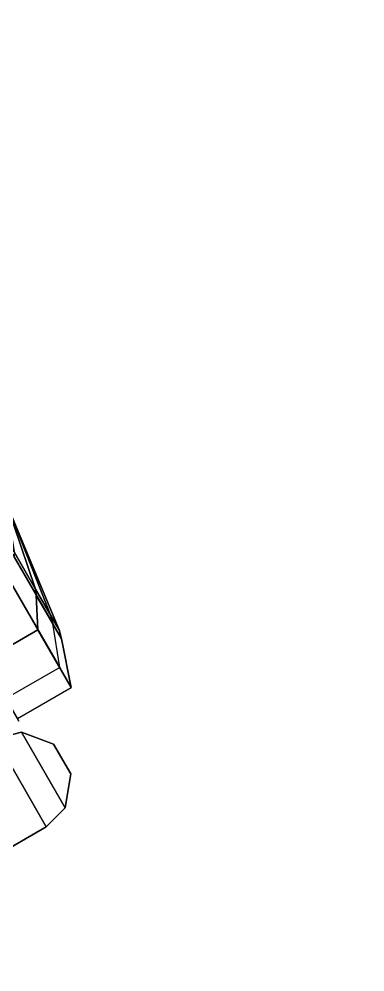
# Model space of a CAD drawing. Header units: feet. Extents: x 1888 to 2477, y 2252 to 2616.
# Drawn here: x 2399.02 to 2401.02, y 2490.24 to 2495.77 of the extents above; entities that cross this region are included whole.
import ezdxf

# ---------------------------------------------------------------- set-up
doc = ezdxf.new("R2010")
doc.units = ezdxf.units.FT
doc.layers.add('TABLE-CASTER', color=6, linetype='Continuous')
doc.layers.add('TABLE-TOPVEN', color=6, linetype='Continuous')

# ---------------------------------------------------------------- blocks, each defined once
blk = doc.blocks.new('table')
at = {"layer": 'TABLE-CASTER'}
for points in [[(1.3946, 1.2791, 1.1276), (1.3946, 1.2791, 1.1276), (1.2996, 1.2242, 1.9776), (1.5727, 0.751, 1.7788)], [(1.3946, 1.2791, 1.1276), (1.3946, 1.2791, 1.1276), (1.6676, 0.5867, 0.7026), (1.4449, 0.9725, 0.3289)], [(1.3946, 1.2791, 1.1276), (1.3946, 1.2791, 1.1276), (1.7181, 0.4993, 1.2752), (1.6676, 0.5867, 0.7026)], [(1.5727, 0.751, 1.7788), (1.5727, 0.751, 1.7788), (1.7181, 0.4993, 1.2752), (1.3946, 1.2791, 1.1276)], [(1.5876, 0.4998, 2.0469), (1.5774, 0.7135, 1.8203), (1.2868, 1.2169, 2.0318), (1.2019, 1.1678, 2.3276)], [(1.2996, 1.2242, 1.9776), (1.2868, 1.2169, 2.0318), (1.5774, 0.7135, 1.8203), (1.5727, 0.751, 1.7788)], [(1.5876, 0.4998, 2.0469), (1.2019, 1.1678, 2.3276), (0.8706, 0.9766, 2.3276), (1.2563, 0.3086, 2.0469)], [(1.6676, 0.5867, 0.7026), (1.6783, 0.5387, 0.6756), (1.4414, 0.9491, 0.278), (1.4449, 0.9725, 0.3289)], [(1.4071, 0.8124), (1.7215, 0.2678, 0.5276), (1.3903, 0.0766, 0.5276), (1.0759, 0.6211)], [(1.5727, 0.751, 1.7788), (1.5774, 0.7135, 1.8203), (1.732, 0.4457, 1.2846), (1.7181, 0.4993, 1.2752)], [(1.7928, 0.1444, 1.336), (1.732, 0.4457, 1.2846), (1.5774, 0.7135, 1.8203), (1.5876, 0.4998, 2.0469)], [(1.7181, 0.4993, 1.2752), (1.732, 0.4457, 1.2846), (1.6783, 0.5387, 0.6756), (1.6676, 0.5867, 0.7026)], [(1.7215, 0.2678, 0.5276), (1.6783, 0.5387, 0.6756), (1.732, 0.4457, 1.2846), (1.7928, 0.1444, 1.336)], [(1.7928, 0.1444, 1.336), (1.5876, 0.4998, 2.0469), (1.2563, 0.3086, 2.0469), (1.4615, -0.0469, 1.336)], [(1.3261, -0.1723, 0.8077), (1.6386, -0.7136, 0.8077), (1.2056, -0.9636, 0.8077), (0.8931, -0.4223, 0.8077)], [(1.3261, -0.1723, 0.9677), (0.8931, -0.4223, 0.9677), (1.2056, -0.9636, 0.9677), (1.6386, -0.7136, 0.9677)], [(1.7546, -0.5963, 0.8077), (1.6386, -0.7136, 0.8077), (1.3261, -0.1723, 0.8077), (1.4856, -0.1305, 0.8077)], [(1.7546, -0.5963, 0.9677), (1.4856, -0.1305, 0.9677), (1.3261, -0.1723, 0.9677), (1.6386, -0.7136, 0.9677)], [(1.4856, -0.1305, 0.9677), (1.4856, -0.1305, 0.8077), (1.3261, -0.1723, 0.8077), (1.3261, -0.1723, 0.9677)], [(1.6841, -0.2043, 0.8077), (1.7899, -0.3876, 0.8077), (1.7546, -0.5963, 0.8077), (1.4856, -0.1305, 0.8077)], [(1.6841, -0.2043, 0.9677), (1.4856, -0.1305, 0.9677), (1.7546, -0.5963, 0.9677), (1.7899, -0.3876, 0.9677)], [(1.6841, -0.2043, 0.8077), (1.4856, -0.1305, 0.8077), (1.4856, -0.1305, 0.9677), (1.6841, -0.2043, 0.9677)], [(1.7899, -0.3876, 0.9677), (1.7899, -0.3876, 0.8077), (1.6841, -0.2043, 0.8077), (1.6841, -0.2043, 0.9677)], [(1.7546, -0.5963, 0.8077), (1.7899, -0.3876, 0.8077), (1.7899, -0.3876, 0.9677), (1.7546, -0.5963, 0.9677)], [(1.6386, -0.7136, 0.9677), (1.6386, -0.7136, 0.8077), (1.7546, -0.5963, 0.8077), (1.7546, -0.5963, 0.9677)], [(1.2056, -0.9636, 0.9677), (1.2056, -0.9636, 0.8077), (1.6386, -0.7136, 0.8077), (1.6386, -0.7136, 0.9677)]]:
    blk.add_3dface(points, dxfattribs=at)
for points, invisible_edges in [([(1.4071, 0.8124), (1.4071, 0.8124), (1.4414, 0.9491, 0.278), (1.6783, 0.5387, 0.6756)], 11), ([(1.4071, 0.8124), (1.4071, 0.8124), (1.6783, 0.5387, 0.6756), (1.7215, 0.2678, 0.5276)], 6), ([(1.3903, 0.0766, 0.5276), (1.3903, 0.0766, 0.5276), (1.7215, 0.2678, 0.5276), (1.4706, -0.0626, 1.1276)], 6), ([(1.7928, 0.1444, 1.336), (1.7928, 0.1444, 1.336), (1.4706, -0.0626, 1.1276), (1.7215, 0.2678, 0.5276)], 6), ([(1.7928, 0.1444, 1.336), (1.7928, 0.1444, 1.336), (1.4615, -0.0469, 1.336), (1.4706, -0.0626, 1.1276)], 11)]:
    blk.add_3dface(points, dxfattribs=dict(at, invisible_edges=invisible_edges))
at = {"layer": 'TABLE-TOPVEN', "invisible_edges": 15}
for points in [[(3.4112, -8.3821, 27.324), (-1.3628, -8.6806, 27.324), (-1.3636, 32.7214, 27.324), (3.4112, 32.4231, 27.324)], [(3.4112, -8.3821, 28.5), (3.4112, 32.4231, 28.5), (-1.3631, 32.7216, 28.5), (-1.3629, -8.6806, 28.5)], [(3.4112, 32.4231, 27.324), (4.0669, 32.3519, 27.324), (4.2114, -8.2894, 27.324), (3.4112, -8.3821, 27.324)], [(3.4112, 32.4231, 28.5), (3.4112, -8.3821, 28.5), (4.2126, -8.2892, 28.5), (4.0642, 32.3523, 28.5)]]:
    blk.add_3dface(points, dxfattribs=at)

msp = doc.modelspace()

# ---------------------------------------------------------------- block references
at = {"xscale": 0.9419495636793325, "yscale": 0.9419495636793325, "zscale": 0.9419495636793325}
msp.add_blockref('table', (2397.6316, 2491.7502, -0.7608), dxfattribs=at)

doc.saveas('drawing.dxf')
